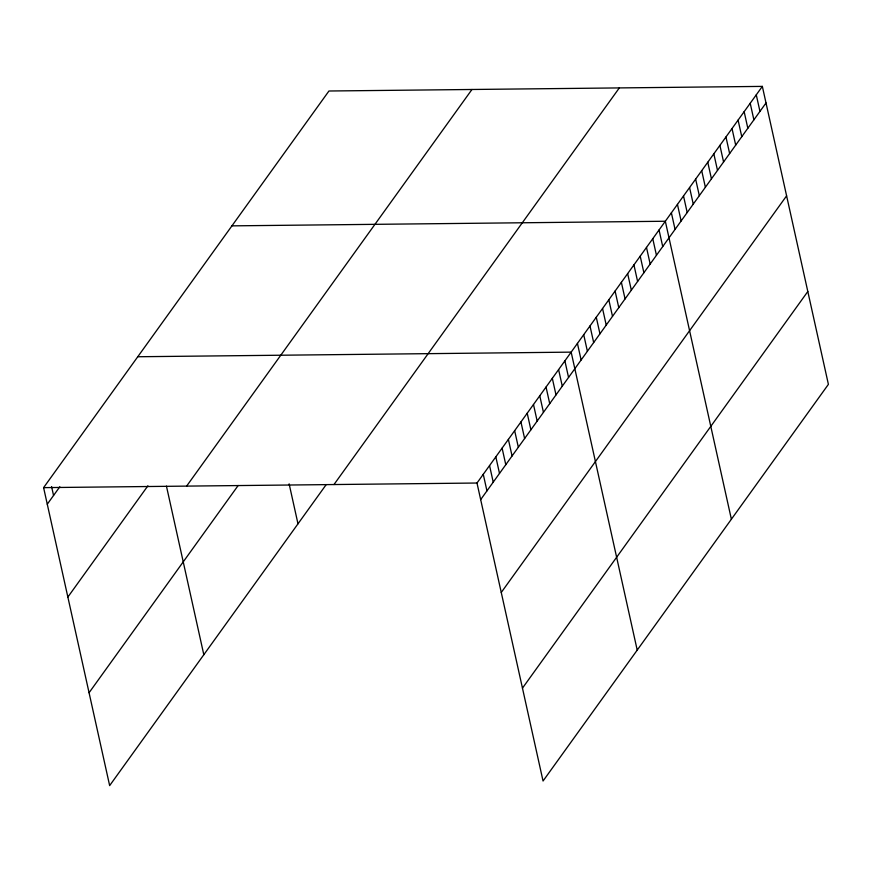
<?xml version="1.0" encoding="UTF-8"?>
<svg xmlns="http://www.w3.org/2000/svg" width="872" height="872" viewBox="0 0 872 872"><rect width="100%" height="100%" fill="white"/><g stroke="black" fill="none" stroke-linecap="round" stroke-linejoin="round"><path stroke-width="1.31" d="M326.03 484.843L109.654 785.607L43.6 487.633L328.951 91.004L762.346 86.393L828.4 384.367L543.049 780.996L476.995 483.023L762.346 86.393M47.273 504.212L59.83 486.761M67.863 597.069L147.902 485.813M186.619 486.118L471.97 89.478M89.075 692.739L238.165 485.508M333.976 484.549L619.327 87.919M480.668 499.612L766.019 102.972M501.258 592.47L786.599 195.84M522.47 688.139L807.81 291.51M231.93 225.859L665.325 221.248L731.379 519.222M137.765 356.746L571.16 352.135L637.214 650.109M43.6 487.633L476.995 483.023M756.275 94.83L759.959 111.409M750.214 103.256L753.888 119.835M744.154 111.681L747.827 128.26M738.083 120.107L741.767 136.686M732.022 128.544L735.696 145.123M725.962 136.969L729.635 153.548M719.901 145.395L723.575 161.974M713.83 153.821L717.503 170.4M707.77 162.257L711.443 178.836M701.709 170.683L705.383 187.262M695.638 179.109L699.322 195.688M689.578 187.535L693.251 204.113M683.517 195.971L687.191 212.55M677.446 204.397L681.13 220.976M671.386 212.823L675.059 229.401M659.047 229.979L662.72 246.558M652.768 238.699L656.442 255.278M646.49 247.43L650.163 264.009M640.212 256.161L643.885 272.74M633.933 264.881L637.606 281.46M627.655 273.612L631.328 290.191M621.376 282.332L625.061 298.911M615.098 291.063L618.782 307.642M608.819 299.783L612.504 316.362M602.552 308.514L606.225 325.093M596.274 317.234L599.947 333.812M589.995 325.965L593.668 342.543M583.717 334.685L587.39 351.263M577.438 343.415L581.112 359.994M564.882 360.866L568.555 377.445M558.603 369.597L562.277 386.176M552.325 378.317L555.998 394.896M546.046 387.048L549.72 403.627M539.768 395.768L543.441 412.347M533.49 404.499L537.163 421.078M527.211 413.219L530.895 429.798M520.933 421.95L524.617 438.529M514.654 430.67L518.339 447.249M508.387 439.401L512.06 455.98M502.108 448.121L505.782 464.7M495.83 456.852L499.503 473.431M489.552 465.572L493.225 482.151M483.273 474.303L486.947 490.882M289.123 483.84L297.984 523.821M166.443 486.118L203.819 654.719M51.579 486.554L53.552 495.481"/></g></svg>
